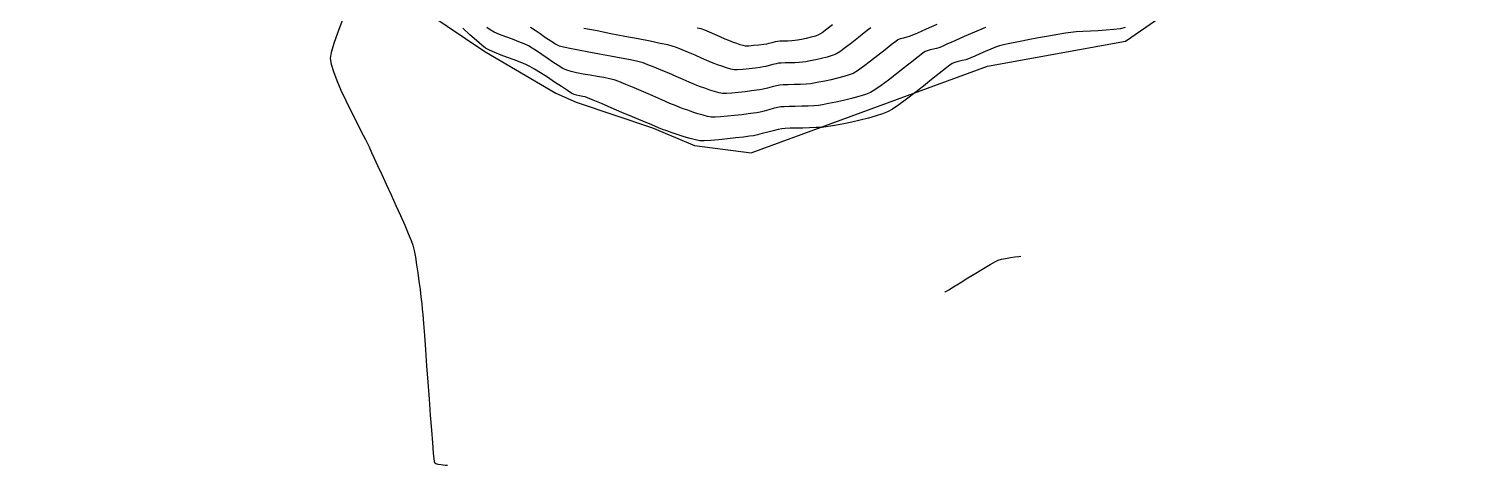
# Model space of a CAD drawing. Header units: metres. Extents: x 708941 to 724052, y 5405153 to 5413472.
# Drawn here: x 709587.8 to 709780.9, y 5411607.3 to 5411666 of the extents above; entities that cross this region are included whole.
import ezdxf

# ---------------------------------------------------------------- set-up
doc = ezdxf.new("R2010")
doc.units = ezdxf.units.M
doc.header["$LTSCALE"] = 12.7
doc.header["$MEASUREMENT"] = 0
for name, color, linetype in [('CONT-MJR1', 252, 'Continuous'), ('CONT-MNR1', 251, 'Continuous'), ('contornos2', 7, 'Continuous')]:
    doc.layers.add(name, color=color, linetype=linetype)

msp = doc.modelspace()

# ---------------------------------------------------------------- linework, layer by layer
at = {"layer": 'CONT-MJR1', "elevation": 240, "flags": 128}
msp.add_lwpolyline([(709710.05, 5411666.52), (709708.59, 5411665.89), (709707.43, 5411665.38), (709706.65, 5411665.05), (709706.32, 5411664.91), (709705.98, 5411664.81), (709705.55, 5411664.71), (709705.12, 5411664.59), (709704.8, 5411664.48), (709704.5, 5411664.26), (709703.89, 5411663.79), (709703.06, 5411663.13), (709702.1, 5411662.37), (709701.1, 5411661.59), (709700.16, 5411660.88), (709699.35, 5411660.3), (709698.77, 5411659.96), (709698.23, 5411659.75), (709697.51, 5411659.53), (709696.68, 5411659.31), (709695.8, 5411659.1), (709694.94, 5411658.91), (709694.15, 5411658.76), (709693.49, 5411658.63), (709693.03, 5411658.56), (709692.45, 5411658.51), (709691.69, 5411658.48), (709690.85, 5411658.45), (709690.03, 5411658.44), (709689.34, 5411658.42), (709688.89, 5411658.38), (709688.44, 5411658.29), (709687.87, 5411658.15), (709687.25, 5411657.98), (709686.68, 5411657.84), (709686.23, 5411657.74), (709685.81, 5411657.68), (709685.11, 5411657.59), (709684.25, 5411657.48), (709683.33, 5411657.39), (709682.45, 5411657.31), (709681.71, 5411657.26), (709681.21, 5411657.26), (709680.74, 5411657.35), (709680.13, 5411657.51), (709679.47, 5411657.72), (709678.81, 5411657.95), (709678.21, 5411658.16), (709677.74, 5411658.33), (709677.35, 5411658.49), (709676.72, 5411658.76), (709675.9, 5411659.12), (709674.96, 5411659.54), (709673.96, 5411659.98), (709672.95, 5411660.41), (709672, 5411660.81), (709671.16, 5411661.13), (709670.5, 5411661.36), (709669.81, 5411661.54), (709668.8, 5411661.76), (709667.54, 5411662), (709666.12, 5411662.26), (709664.64, 5411662.54), (709663.18, 5411662.81), (709661.82, 5411663.06), (709660.65, 5411663.29), (709659.77, 5411663.49), (709659.24, 5411663.64), (709658.72, 5411663.91), (709658.09, 5411664.29), (709657.38, 5411664.76), (709656.66, 5411665.26), (709655.98, 5411665.73), (709655.37, 5411666.14)], dxfattribs=at)
at = {"layer": 'CONT-MNR1', "flags": 128}
for points, elevation in [([(709630.06, 5411667.15), (709629.4, 5411665.48), (709628.87, 5411663.99), (709628.52, 5411662.78), (709628.4, 5411661.94), (709628.52, 5411661.18), (709628.82, 5411660.19), (709629.27, 5411659.01), (709629.84, 5411657.7), (709630.49, 5411656.32), (709631.17, 5411654.91), (709631.87, 5411653.53), (709632.53, 5411652.23), (709633.12, 5411651.06), (709633.62, 5411650.07), (709633.97, 5411649.32), (709634.31, 5411648.56), (709634.77, 5411647.56), (709635.32, 5411646.36), (709635.93, 5411645.04), (709636.58, 5411643.63), (709637.23, 5411642.21), (709637.85, 5411640.83), (709638.42, 5411639.55), (709638.9, 5411638.41), (709639.27, 5411637.49), (709639.5, 5411636.84), (709639.67, 5411636.12), (709639.85, 5411635.23), (709640.02, 5411634.22), (709640.18, 5411633.13), (709640.34, 5411632.01), (709640.48, 5411630.91), (709640.6, 5411629.89), (709640.71, 5411628.98), (709640.79, 5411628.24), (709640.86, 5411627.52), (709640.95, 5411626.31), (709641.08, 5411624.69), (709641.22, 5411622.78), (709641.37, 5411620.65), (709641.53, 5411618.42), (709641.7, 5411616.16), (709641.86, 5411613.99), (709642.01, 5411611.98), (709642.15, 5411610.25), (709642.27, 5411608.87), (709642.35, 5411608.1), (709642.4, 5411607.74), (709642.42, 5411607.62), (709642.43, 5411607.59), (709642.47, 5411607.56), (709642.59, 5411607.5), (709642.86, 5411607.42), (709643.31, 5411607.35), (709643.85, 5411607.29), (709644.18, 5411607.25)], 242), ([(709735.39, 5411666.12), (709734.71, 5411665.96), (709733.84, 5411665.84), (709732.84, 5411665.76), (709731.77, 5411665.69), (709730.7, 5411665.64), (709729.68, 5411665.6), (709728.79, 5411665.54), (709728.07, 5411665.47), (709727.35, 5411665.36), (709726.32, 5411665.19), (709725.07, 5411664.97), (709723.71, 5411664.73), (709722.33, 5411664.47), (709721.02, 5411664.22), (709719.87, 5411663.99), (709718.99, 5411663.81), (709718.46, 5411663.68), (709717.95, 5411663.5), (709717.3, 5411663.23), (709716.56, 5411662.91), (709715.83, 5411662.58), (709715.15, 5411662.28), (709714.62, 5411662.04), (709714.29, 5411661.91), (709713.92, 5411661.8), (709713.44, 5411661.68), (709712.92, 5411661.55), (709712.45, 5411661.42), (709712.1, 5411661.29), (709711.79, 5411661.07), (709711.18, 5411660.6), (709710.34, 5411659.93), (709709.33, 5411659.13), (709708.22, 5411658.25), (709707.07, 5411657.35), (709705.94, 5411656.49), (709704.92, 5411655.74), (709704.05, 5411655.15), (709703.41, 5411654.78), (709702.73, 5411654.51), (709701.85, 5411654.23), (709700.82, 5411653.95), (709699.71, 5411653.67), (709698.58, 5411653.42), (709697.5, 5411653.19), (709696.53, 5411653), (709695.72, 5411652.85), (709695.15, 5411652.76), (709694.55, 5411652.7), (709693.79, 5411652.66), (709692.92, 5411652.63), (709692, 5411652.61), (709691.11, 5411652.59), (709690.3, 5411652.57), (709689.63, 5411652.55), (709689.18, 5411652.51), (709688.66, 5411652.41), (709688, 5411652.24), (709687.27, 5411652.05), (709686.54, 5411651.86), (709685.88, 5411651.69), (709685.36, 5411651.58), (709684.84, 5411651.5), (709684.02, 5411651.39), (709682.99, 5411651.27), (709681.84, 5411651.14), (709680.68, 5411651.02), (709679.61, 5411650.93), (709678.73, 5411650.89), (709678.13, 5411650.9), (709677.55, 5411651), (709676.83, 5411651.18), (709676.03, 5411651.42), (709675.2, 5411651.7), (709674.4, 5411651.97), (709673.69, 5411652.23), (709673.13, 5411652.43), (709672.58, 5411652.64), (709671.66, 5411653.02), (709670.46, 5411653.53), (709669.08, 5411654.11), (709667.62, 5411654.72), (709666.19, 5411655.33), (709664.89, 5411655.89), (709663.8, 5411656.35), (709663.04, 5411656.66), (709662.7, 5411656.8), (709662.37, 5411656.87), (709661.95, 5411656.94), (709661.52, 5411657.02), (709661.21, 5411657.1), (709660.91, 5411657.27), (709660.33, 5411657.65), (709659.53, 5411658.18), (709658.6, 5411658.79), (709657.62, 5411659.43), (709656.69, 5411660.04), (709655.88, 5411660.54), (709655.27, 5411660.89), (709654.7, 5411661.15), (709653.97, 5411661.45), (709653.14, 5411661.77), (709652.26, 5411662.09), (709651.38, 5411662.43), (709650.56, 5411662.76), (709649.85, 5411663.07), (709649.3, 5411663.37), (709648.78, 5411663.76), (709648.06, 5411664.38), (709647.2, 5411665.16), (709646.26, 5411666.04)], 242), ([(709716.57, 5411666.15), (709715.12, 5411665.52), (709713.72, 5411664.91), (709712.45, 5411664.35), (709711.4, 5411663.88), (709710.65, 5411663.55), (709710.3, 5411663.41), (709709.99, 5411663.32), (709709.58, 5411663.22), (709709.15, 5411663.11), (709708.74, 5411663), (709708.45, 5411662.88), (709708.14, 5411662.67), (709707.53, 5411662.19), (709706.69, 5411661.52), (709705.69, 5411660.73), (709704.62, 5411659.88), (709703.54, 5411659.05), (709702.55, 5411658.31), (709701.71, 5411657.73), (709701.09, 5411657.37), (709700.43, 5411657.11), (709699.56, 5411656.84), (709698.55, 5411656.58), (709697.47, 5411656.32), (709696.42, 5411656.09), (709695.45, 5411655.9), (709694.65, 5411655.75), (709694.09, 5411655.66), (709693.5, 5411655.61), (709692.73, 5411655.57), (709691.87, 5411655.54), (709690.98, 5411655.52), (709690.17, 5411655.51), (709689.49, 5411655.48), (709689.04, 5411655.45), (709688.59, 5411655.36), (709688.03, 5411655.22), (709687.42, 5411655.06), (709686.8, 5411654.89), (709686.24, 5411654.75), (709685.79, 5411654.66), (709685.36, 5411654.59), (709684.66, 5411654.5), (709683.79, 5411654.4), (709682.82, 5411654.29), (709681.84, 5411654.19), (709680.93, 5411654.11), (709680.18, 5411654.07), (709679.67, 5411654.08), (709679.18, 5411654.16), (709678.57, 5411654.32), (709677.89, 5411654.53), (709677.19, 5411654.76), (709676.51, 5411654.99), (709675.91, 5411655.21), (709675.44, 5411655.38), (709674.94, 5411655.58), (709674.11, 5411655.93), (709673.04, 5411656.39), (709671.82, 5411656.92), (709670.55, 5411657.47), (709669.3, 5411658.01), (709668.16, 5411658.48), (709667.23, 5411658.85), (709666.6, 5411659.08), (709665.98, 5411659.24), (709665.2, 5411659.39), (709664.3, 5411659.54), (709663.36, 5411659.7), (709662.42, 5411659.86), (709661.55, 5411660.02), (709660.8, 5411660.19), (709660.22, 5411660.37), (709659.69, 5411660.63), (709659.05, 5411661.02), (709658.34, 5411661.48), (709657.6, 5411661.99), (709656.87, 5411662.5), (709656.17, 5411662.97), (709655.57, 5411663.37), (709655.08, 5411663.65), (709654.5, 5411663.92), (709653.76, 5411664.22), (709652.91, 5411664.54), (709652.03, 5411664.86), (709651.19, 5411665.19), (709650.46, 5411665.51), (709649.91, 5411665.8), (709649.46, 5411666.14)], 241), ([(709701.15, 5411666.07), (709700.86, 5411665.86), (709700.27, 5411665.4), (709699.48, 5411664.77), (709698.6, 5411664.08), (709697.73, 5411663.42), (709696.98, 5411662.87), (709696.45, 5411662.55), (709695.95, 5411662.36), (709695.29, 5411662.16), (709694.53, 5411661.97), (709693.75, 5411661.8), (709693.01, 5411661.64), (709692.4, 5411661.53), (709691.97, 5411661.46), (709691.52, 5411661.42), (709690.92, 5411661.39), (709690.27, 5411661.38), (709689.63, 5411661.36), (709689.1, 5411661.35), (709688.74, 5411661.32), (709688.39, 5411661.25), (709687.95, 5411661.14), (709687.47, 5411661.01), (709687.02, 5411660.89), (709686.67, 5411660.82), (709686.26, 5411660.76), (709685.59, 5411660.67), (709684.77, 5411660.58), (709683.94, 5411660.5), (709683.23, 5411660.45), (709682.76, 5411660.45), (709682.3, 5411660.54), (709681.71, 5411660.71), (709681.08, 5411660.91), (709680.5, 5411661.12), (709680.05, 5411661.28), (709679.69, 5411661.43), (709679.1, 5411661.68), (709678.35, 5411662.02), (709677.49, 5411662.39), (709676.61, 5411662.78), (709675.75, 5411663.14), (709675, 5411663.44), (709674.41, 5411663.64), (709673.83, 5411663.79), (709672.82, 5411664), (709671.46, 5411664.28), (709669.84, 5411664.59), (709668.04, 5411664.94), (709666.17, 5411665.3), (709664.3, 5411665.66), (709662.54, 5411666)], 239), ([(709695.99, 5411666.49), (709695.25, 5411665.91), (709694.59, 5411665.43), (709694.12, 5411665.14), (709693.7, 5411664.98), (709693.12, 5411664.82), (709692.47, 5411664.66), (709691.83, 5411664.52), (709691.28, 5411664.42), (709690.91, 5411664.36), (709690.51, 5411664.32), (709689.98, 5411664.31), (709689.41, 5411664.29), (709688.92, 5411664.28), (709688.6, 5411664.26), (709688.27, 5411664.19), (709687.85, 5411664.08), (709687.44, 5411663.97), (709687.11, 5411663.9), (709686.73, 5411663.84), (709686.1, 5411663.77), (709685.38, 5411663.69), (709684.73, 5411663.64), (709684.3, 5411663.63), (709683.97, 5411663.7), (709683.55, 5411663.82), (709683.1, 5411663.97), (709682.68, 5411664.11), (709682.36, 5411664.23), (709682.05, 5411664.36), (709681.54, 5411664.58), (709680.88, 5411664.87), (709680.16, 5411665.19), (709679.44, 5411665.49), (709678.8, 5411665.75), (709678.31, 5411665.93), (709677.78, 5411666.05)], 238), ([(709711.11, 5411630.53), (709711.17, 5411630.57), (709711.33, 5411630.67), (709711.66, 5411630.87), (709712.26, 5411631.24), (709713.18, 5411631.81), (709714.22, 5411632.45), (709715.3, 5411633.11), (709716.32, 5411633.73), (709717.22, 5411634.27), (709717.91, 5411634.66), (709718.29, 5411634.85), (709718.72, 5411634.97), (709719.29, 5411635.08), (709719.93, 5411635.18), (709720.55, 5411635.27), (709721.05, 5411635.34), (709721.35, 5411635.38)], 242)]:
    msp.add_lwpolyline(points, dxfattribs=dict(at, elevation=elevation))
at = {"layer": 'contornos2', "color": 30}
msp.add_lwpolyline([(709557.48, 5411798.51), (709588.58, 5411784.29), (709612.88, 5411767.86), (709623.98, 5411742.97), (709624.95, 5411735.98), (709627.04, 5411725.82), (709633.78, 5411697.35), (709635.07, 5411680.59), (709636.46, 5411671.51), (709636.46, 5411671.51), (709649.18, 5411662.9), (709658.77, 5411657.29), (709661.51, 5411656.1), (709671.75, 5411652.63), (709677.44, 5411650.27), (709685.03, 5411649.27), (709685.03, 5411649.27), (709685.03, 5411649.27), (709716.85, 5411660.94), (709735.43, 5411664.3), (709751.58, 5411675.44), (709757.78, 5411680.05), (709769.28, 5411689.26), (709795.87, 5411708.83)], dxfattribs=at)

doc.saveas('drawing.dxf')
